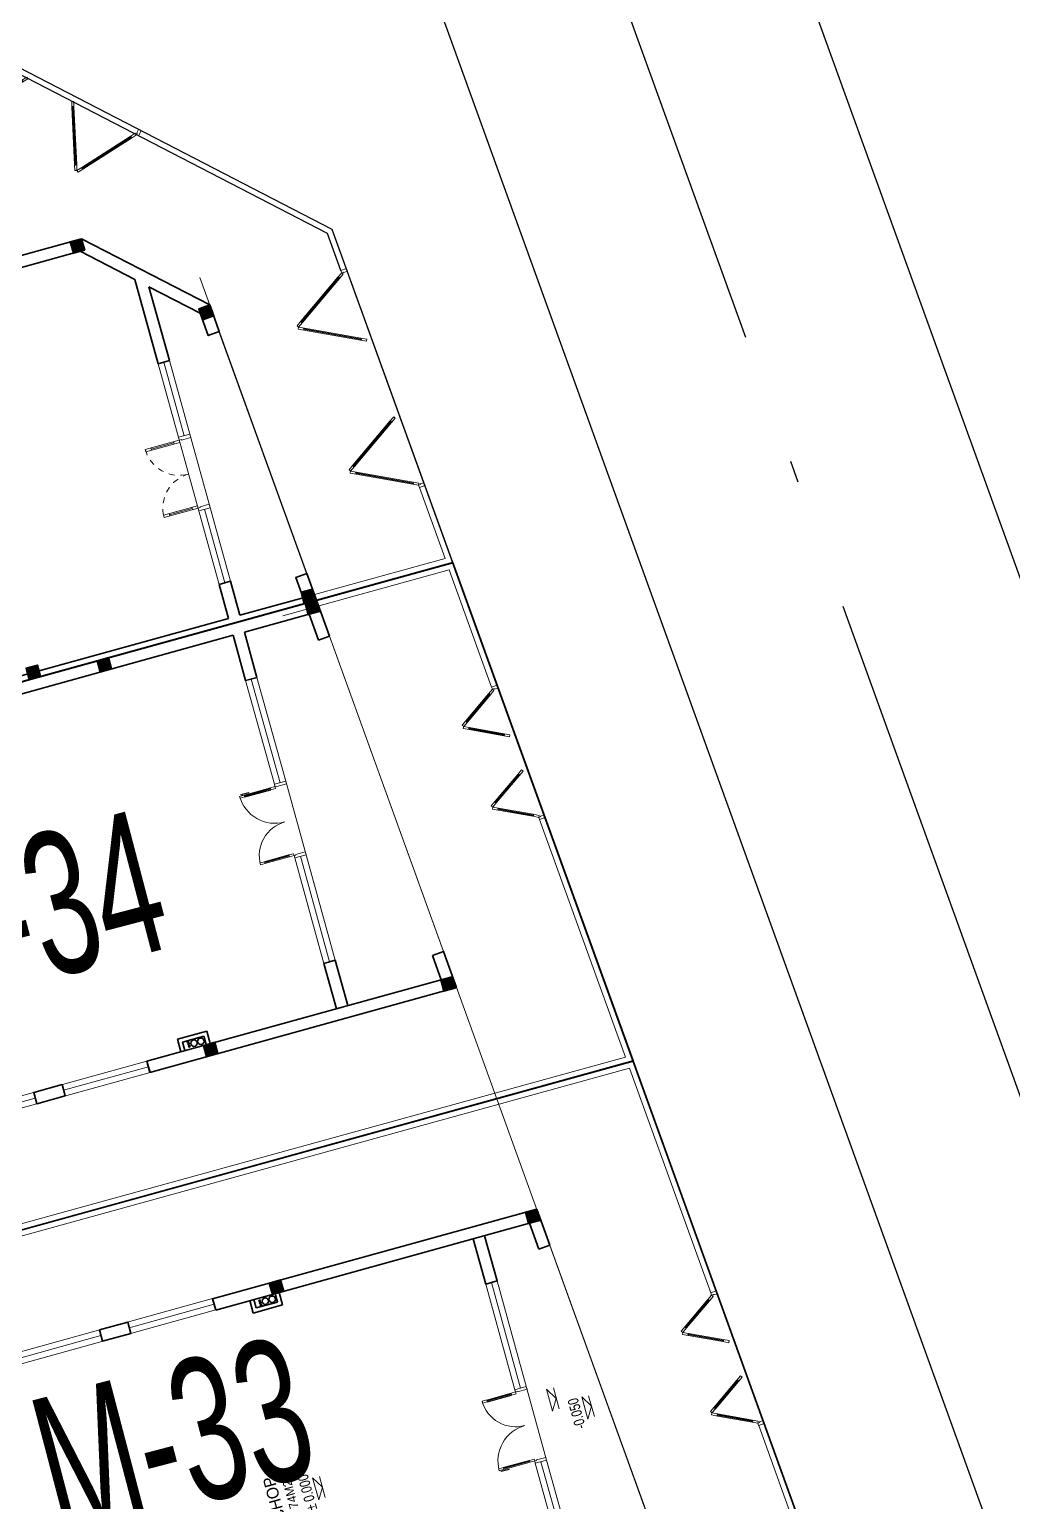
# Model space of a CAD drawing. Header units: metres. Extents: x 568006 to 1139366, y 2064802 to 4131555.
# Drawn here: x 569741.63 to 569758.37, y 2066127.33 to 2066152.41 of the extents above; entities that cross this region are included whole.
import ezdxf
from ezdxf.enums import TextEntityAlignment as Align
from ezdxf.xclip import XClip

# ---------------------------------------------------------------- set-up
doc = ezdxf.new("R2010")
doc.units = ezdxf.units.M
doc.header["$XCLIPFRAME"] = 0
for name, pattern in [('$AUDIT_BAD_LTYPE2', [0]), ('ACAD_ISO10W100', [18.5, 12, -3, 0.5, -3]), ('CENTER', [2, 1.25, -0.25, 0.25, -0.25]), ('HIDDEN', [0.375, 0.25, -0.125])]:
    doc.linetypes.add(name, pattern=pattern)
doc.layers.get('0').update_dxf_attribs({"linetype": 'CONTINUOUS'})
doc.layers.get('DEFPOINTS').update_dxf_attribs({"color": 152, "linetype": 'CONTINUOUS'})
for name, color, linetype, lineweight in [('-CONCRETE', 1, 'CONTINUOUS', 35), ('-DIM', 9, 'CONTINUOUS', 13), ('-DOOR', 137, 'CONTINUOUS', 9), ('-KH', 143, 'CONTINUOUS', 13), ('-LINE1', 7, 'CONTINUOUS', 18), ('-TEXT', 7, 'CONTINUOUS', 15), ('-WALL', 4, 'CONTINUOUS', 35), ('A-KY HIEU', 34, 'CONTINUOUS', 20), ('E- RANH GIOI', 1, 'CENTER', 13), ('hung-demlonha', 7, 'CONTINUOUS', 15)]:
    doc.layers.add(name, color=color, linetype=linetype, lineweight=lineweight)
for name, color, linetype in [('12. NET DIM', 7, 'CONTINUOUS'), ('APOLIC', 7, 'CONTINUOUS'), ('datOlienke', 42, 'CONTINUOUS'), ('ghi_chu', 7, 'CONTINUOUS'), ('LogDg', 7, 'CONTINUOUS'), ('LoLK', 6, 'CONTINUOUS'), ('TEXT25', 2, 'CONTINUOUS'), ('TimDg', 222, 'CONTINUOUS'), ('ViaHeS', 32, 'CONTINUOUS')]:
    doc.layers.add(name, color=color, linetype=linetype)
doc.styles.add('1', font='arial.ttf')
doc.styles.add('kieuchuDim', font='arial.ttf', dxfattribs={"width": 0.75})
doc.styles.add('QH1', font='arialbd.ttf', dxfattribs={"width": 0.8})
doc.styles.add('SVN_AVO_thuong', font='')
doc.styles.add('T1', font='', dxfattribs={"height": 200})
doc.styles.get('SVN_AVO_thuong').set_extended_font_data('SVN-Avo')
doc.styles.get('T1').set_extended_font_data('VNgeometric Light')

# ---------------------------------------------------------------- blocks, each defined once
blk = doc.blocks.new('A$C33BC4D2A')
at = {"layer": 'A-KY HIEU', "color": 0, "const_width": 1.022}
blk.add_lwpolyline([(14.345, -292.097), (14.345, -4.903), (414.985, -4.903), (414.985, -292.097)], close=True, dxfattribs=at)
at = {"layer": 'DEFPOINTS', "color": 125}
blk.add_lwpolyline([(0, -297), (420, -297), (420, 0), (0, 0)], close=True, dxfattribs=at)
blk = doc.blocks.new('C2')
at = {"layer": '-LINE1', "lineweight": 18}
blk.add_line((191910, -38809), (191841, -38737), dxfattribs=at)
at = {"ltscale": 100}
for p, q in [((191847, -38612), (191705, -38029)), ((191739, -38021), (191881, -38604)), ((191812, -37952), (192387, -38121)), ((192397, -38087), (191821, -37918))]:
    blk.add_line(p, q, dxfattribs=at)
for points in [[(191716, -37924), (191739, -38021), (191727, -38024), (191725, -38014), (191715, -38016), (191717, -38026), (191705, -38029), (191682, -37932)], [(191716, -37924), (191812, -37952), (191815, -37940), (191805, -37937), (191808, -37927), (191818, -37930), (191821, -37918), (191725, -37890)], [(192394, -38099), (192403, -38102), (192400, -38111), (192391, -38109), (192387, -38121), (192483, -38149), (192493, -38115), (192397, -38087)], [(191859, -38609), (191861, -38619), (191871, -38616), (191869, -38607), (191881, -38604), (191904, -38701), (191870, -38709), (191847, -38612)], [(191902, -38728), (191895, -38735), (191870, -38709), (191841, -38737), (191910, -38809), (191947, -38775)]]:
    blk.add_lwpolyline(points, close=True, dxfattribs=at)
at = {"color": 8, "ltscale": 100}
for points in [[(191715, -38016), (191725, -38014), (191871, -38616), (191861, -38619)], [(191808, -37927), (191805, -37937), (192400, -38111), (192403, -38102)]]:
    blk.add_lwpolyline(points, close=True, dxfattribs=at)
blk = doc.blocks.new('sđfgdgđ')
at = {"layer": '-KH'}
blk.add_line((1.706, -2.649), (1.804, -3.004), dxfattribs=at)
blk.add_lwpolyline([(1.693, -3.046), (1.59, -2.67), (1.755, -2.827)], close=True, dxfattribs=at)
blk.add_solid([(1.755, -2.827), (1.641, -2.858), (1.693, -3.046), (1.755, -2.827)], dxfattribs=at)
at = {"layer": '-LINE1'}
for p, q in [((-15.302, -2.256), (3.001, 2.8)), ((3.001, 2.8), (4.386, -1.03)), ((4.48, -0.996), (4.386, -1.03)), ((5.297, -3.253), (5.203, -3.287)), ((5.203, -3.287), (6.003, -5.5))]:
    blk.add_line(p, q, dxfattribs=at)
at = {"layer": '-WALL'}
for p, q in [((-15.425, -2.186), (3.064, 2.921)), ((3.064, 2.921), (6.134, -5.568))]:
    blk.add_line(p, q, dxfattribs=at)
at = {"layer": '-DOOR', "yscale": 0.001, "zscale": 0.001}
for p, xscale, rotation in [((-184.596, 49.854), -0.001, 153.5144509774252), ((-107.506, -163.289), 0.001, 66.25410673547186)]:
    blk.add_blockref('C2', p, dxfattribs=dict(at, xscale=xscale, rotation=rotation))
blk = doc.blocks.new('fdfdgfghf')
at = {"layer": '-LINE1'}
for p, q in [((1, 7.435), (-1.833, 6.652)), ((1.723, 5.436), (1, 7.435)), ((1.817, 5.47), (1.723, 5.436)), ((2.633, 3.213), (2.539, 3.179)), ((4.002, -0.866), (2.539, 3.179)), ((-14.286, -5.918), (4.002, -0.866))]:
    blk.add_line(p, q, dxfattribs=at)
at = {"layer": '-WALL'}
for p, q in [((1.063, 7.556), (-16.752, 2.634)), ((4.133, -0.933), (1.063, 7.556)), ((-14.355, -6.041), (4.133, -0.933))]:
    blk.add_line(p, q, dxfattribs=at)
at = {"layer": '-DOOR', "yscale": 0.0009999999999999998, "zscale": 0.0009999999999999998}
for p, xscale, rotation in [((-187.26, 56.321), -0.0009999999999999998, 153.514450976141), ((-110.169, -156.822), 0.0009999999999999998, 66.25410673418784)]:
    blk.add_blockref('C2', p, dxfattribs=dict(at, xscale=xscale, rotation=rotation))
blk = doc.blocks.new('CONG2')
at = {"layer": '-LINE1', "lineweight": 18}
blk.add_line((257137, -126793), (257137, -126693), dxfattribs=at)
at = {"ltscale": 100}
for p, q in [((255907, -126606), (256397, -125757)), ((256427, -125775), (255937, -126623)), ((256527, -125775), (257017, -126623)), ((257047, -126606), (256557, -125757))]:
    blk.add_line(p, q, dxfattribs=at)
at = {"color": 8, "ltscale": 100}
for points in [[(256412, -125755), (256421, -125760), (255921, -126626), (255912, -126621)], [(256541, -125755), (256533, -125760), (257033, -126626), (257041, -126621)]]:
    blk.add_lwpolyline(points, close=True, dxfattribs=at)
at = {"ltscale": 100}
for points in [[(256477, -125688), (256427, -125775), (256416, -125768), (256421, -125760), (256412, -125755), (256407, -125763), (256397, -125757), (256447, -125671)], [(256477, -125688), (256527, -125775), (256538, -125768), (256533, -125760), (256541, -125755), (256546, -125763), (256557, -125757), (256507, -125671)], [(255917, -126612), (255912, -126621), (255921, -126626), (255926, -126617), (255937, -126623), (255887, -126710), (255857, -126693), (255907, -126606)], [(257036, -126612), (257041, -126621), (257033, -126626), (257028, -126617), (257017, -126623), (257067, -126710), (257097, -126693), (257047, -126606)], [(257087, -126728), (257097, -126728), (257097, -126693), (257137, -126693), (257137, -126793), (257087, -126793)]]:
    blk.add_lwpolyline(points, close=True, dxfattribs=at)
blk = doc.blocks.new('A$C5C575821')
at = {"layer": '-CONCRETE'}
h = blk.add_hatch(color=256, dxfattribs=at)
h.dxf.hatch_style = 1
h.paths.add_polyline_path([(0, 200), (0, 0), (200, 0), (200, 200)])
blk.add_lwpolyline([(0, 0), (200, 0), (200, 200), (0, 200)], close=True, dxfattribs=at)
blk = doc.blocks.new('*U232')
for p, q in [((-1210, 500), (-1250, 500)), ((-1230, 100), (-1230, 500)), ((-90, 500), (-50, 500)), ((-70, 100), (-70, 500)), ((-1210, 100), (-1250, 100)), ((-90, 100), (-50, 100))]:
    blk.add_line(p, q)
for points in [[(-1250, 0), (-1210, 0), (-1210, 600), (-1250, 600)], [(-50, 0), (-90, 0), (-90, 600), (-50, 600)], [(-1300, -200), (-1240, -200), (-1240, -40), (-1250, -40), (-1250, 0), (-1300, 0)], [(0, -200), (-60, -200), (-60, -40), (-50, -40), (-50, 0), (0, 0)]]:
    blk.add_lwpolyline(points, close=True)
at = {"linetype": 'HIDDEN', "ltscale": 0.1}
for centre, start, end in [((-1250, 0), 0, 90), ((-50, 0), 90, 180)]:
    blk.add_arc(centre, 600, start, end, dxfattribs=at)
blk = doc.blocks.new('A$C5B127434')
at = {"layer": '-DOOR'}
blk.add_lwpolyline([(700, 3934), (4600, 3934), (4600, 3734), (700, 3734)], close=True, dxfattribs=at)
for points in [[(700, 3834), (2000, 3834)], [(3300, 3834), (4600, 3832)]]:
    blk.add_lwpolyline(points, dxfattribs=at)
at = {"layer": '-LINE1', "linetype": 'Continuous', "ltscale": 10}
for p, q in [((5301, 511), (5308, 411)), ((1383, 207), (1391, 108))]:
    blk.add_line(p, q, dxfattribs=at)
blk.add_lwpolyline([(100, 3034), (100, 108), (1383, 207)], dxfattribs=at)
at = {"layer": '-WALL'}
for p, q in [((0, 2407), (0, 16484)), ((100, 3934), (100, 9184)), ((7000, 4623), (5331, 2820)), ((6800, 4701), (6090, 3934)), ((700, 3934), (100, 3934)), ((700, 3734), (700, 3934)), ((6090, 3934), (4600, 3934)), ((4600, 3734), (4600, 3934)), ((700, 3734), (100, 3734)), ((100, 2616), (100, 3734)), ((5905, 3734), (4600, 3734)), ((5905, 3734), (5237, 3013))]:
    blk.add_line(p, q, dxfattribs=at)
for points in [[(7000, 4623), (7000, 7484), (6800, 7484)], [(7000, 7484), (6800, 7484), (6800, 4701)], [(5331, 2820), (4851, 2783), (4836, 2982), (5237, 3013)], [(100, 2616), (465, 2644), (480, 2444), (0, 2407)]]:
    blk.add_lwpolyline(points, dxfattribs=at)
at = {"layer": '12. NET DIM'}
blk.add_lwpolyline([(6015, 465), (11000, 5851), (11000, 18484), (0, 18484), (0, 0)], close=True, dxfattribs=at)
for points in [[(5301, 511), (5968, 562), (10900, 5890), (10900, 16984)], [(480, 2444), (4851, 2783)]]:
    blk.add_lwpolyline(points, dxfattribs=at)
at = {"layer": '-DOOR'}
for p, rotation in [((-256872, -97020), 47.23162372931802), ((-260845, 106985), 4.425254781350256)]:
    blk.add_blockref('CONG2', p, dxfattribs=dict(at, rotation=rotation))
at = {"layer": '-DOOR', "xscale": -1}
for p, rotation in [((90212, 277962), 47.19363105524284), ((247978, 146363), 4.42525478137429)]:
    blk.add_blockref('CONG2', p, dxfattribs=dict(at, rotation=rotation))
at = {"layer": '-DOOR'}
blk.add_blockref('*U232', (3300, 3934), dxfattribs=at)
at = {"layer": '-WALL'}
for p in [(0, 7284), (6800, 4623), (0, 2423)]:
    blk.add_blockref('A$C5C575821', p, dxfattribs=at)
at = {"layer": '-WALL', "rotation": 4.425254775845951}
blk.add_blockref('A$C5C575821', (5132, 2804), dxfattribs=at)
blk = doc.blocks.new('*U231')
for points in [[(22, 564), (22, 734), (50, 734), (50, 706), (27, 706), (27, 564)], [(0, 0), (50, 0), (50, -40), (60, -40), (60, -246), (0, -246)], [(1599, 0), (1549, 0), (1549, -40), (1539, -40), (1539, -246), (1599, -246)]]:
    blk.add_lwpolyline(points, close=True)
for points in [[(50, 670), (90, 670), (90, 770), (50, 770), (50, 670)], [(50, 673), (50, 100)], [(1549, 629), (1509, 629), (1509, 729), (1549, 729), (1549, 629)], [(1549, 632), (1549, 100)], [(50, 100), (90, 100), (90, 0), (50, 0), (50, 100)], [(1549, 100), (1509, 100), (1509, 0), (1549, 0), (1549, 100)]]:
    blk.add_lwpolyline(points)
at = {"ltscale": 0.3}
for points in [[(820, 0, 0.414214), (50, 770, 0.414214)], [(820, 0, -0.414214), (1549, 729, -0.414214)]]:
    blk.add_lwpolyline(points, format="xyb", dxfattribs=at)
at = {"layer": 'APOLIC', "linetype": '$AUDIT_BAD_LTYPE2'}
for p, q in [((70, 100), (70, 670)), ((90, 670), (90, 100)), ((1509, 629), (1509, 100)), ((1529, 100), (1529, 629))]:
    blk.add_line(p, q, dxfattribs=at)
blk = doc.blocks.new('M34')
at = {"layer": '-CONCRETE'}
for centre, radius in [((280, 4564, 0), 55), ((249, 4655, 0), 13), ((291, 4655, 0), 13), ((329, 4655, 0), 13), ((280, 4443, 0), 55)]:
    blk.add_circle(centre, radius, dxfattribs=at)
at = {"layer": '-DOOR'}
for p, q in [((99, 8919), (99, 7418)), ((-1, 6919), (-1, 7419)), ((199, 6919), (199, 7419)), ((99, 6918), (99, 5419)), ((1000, 2068), (2867, 2068)), ((4167, 2068), (6000, 2069)), ((2867, 1968), (1000, 1968)), ((1000, 1868), (4167, 1868)), ((4167, 1968), (6000, 1969)), ((4167, 1868), (6000, 1869))]:
    blk.add_line(p, q, dxfattribs=at)
blk.add_lwpolyline([(199, 5419), (199, 8919), (-1, 8919), (-1, 5419)], close=True, dxfattribs=at)
blk.add_lwpolyline([(650, 50), (6350, 491)], dxfattribs=at)
at = {"layer": '-WALL', "linetype": 'Continuous', "ltscale": 10}
for p, q in [((7000, 542), (7000, 14619)), ((6800, 2069), (6800, 8919)), ((0, 5419), (0, 0)), ((200, 5419), (200, 216)), ((200, 2069), (1000, 2069)), ((6000, 2069), (6800, 2069)), ((200, 1869), (1000, 1869)), ((6000, 1869), (6800, 1869)), ((6800, 727), (6800, 1869)), ((6335, 691), (6800, 727)), ((6350, 491), (7000, 542)), ((0, 0), (650, 50)), ((200, 216), (635, 250))]:
    blk.add_line(p, q, dxfattribs=at)
at = {"layer": '-WALL', "color": 250}
for p, q in [((200, 7418), (0, 7418)), ((200, 6918), (0, 6918))]:
    blk.add_line(p, q, dxfattribs=at)
at = {"layer": '-WALL'}
for p, q in [((199, 5419), (-1, 5419)), ((0, 5419), (200, 5419)), ((420, 4818), (200, 4818)), ((420, 4298), (420, 4818)), ((350, 4748), (200, 4748)), ((350, 4368), (350, 4748)), ((350, 4368), (200, 4368)), ((420, 4298), (200, 4298)), ((1000, 2069), (1000, 1868)), ((6000, 2069), (6000, 1868)), ((6200, 1869), (6200, 1868))]:
    blk.add_line(p, q, dxfattribs=at)
blk.add_lwpolyline([(0, 7418), (200, 7418), (200, 6918), (0, 6918)], close=True, dxfattribs=at)
for points in [[(6350, 491), (6335, 691)], [(650, 50), (635, 250)]]:
    blk.add_lwpolyline(points, dxfattribs=at)
at = {"layer": 'LoLK'}
blk.add_lwpolyline([(7000, -1865), (7000, 16619), (-2000, 16619), (-2000, -2562)], close=True, dxfattribs=at)
at = {"layer": '-DOOR', "xscale": -0.8130081300813009, "yscale": 0.8130081300813009, "zscale": 0.8130081300813009}
blk.add_blockref('*U231', (4167, 2069), dxfattribs=at)
at = {"layer": '-WALL'}
for p in [(0, 4218), (6800, 4218), (6800, 542), (0, 26)]:
    blk.add_blockref('A$C5C575821', p, dxfattribs=at)
blk = doc.blocks.new('M33')
at = {"layer": '-CONCRETE'}
for centre, radius in [((6671, 5506, 0), 13), ((6709, 5506, 0), 13), ((6751, 5506, 0), 13), ((6720, 5416, 0), 55), ((6720, 5295, 0), 55)]:
    blk.add_circle(centre, radius, dxfattribs=at)
at = {"layer": '-DOOR'}
for p, q in [((6901, 9770), (6901, 8270)), ((6801, 7770), (6801, 8270)), ((7001, 7770), (7001, 8270)), ((6901, 7770), (6901, 6270)), ((2833, 1720), (1000, 1720)), ((2833, 1620), (1000, 1620)), ((2833, 1520), (1000, 1520)), ((6000, 1520), (2833, 1520)), ((6000, 1720), (4133, 1720)), ((4133, 1620), (6000, 1620))]:
    blk.add_line(p, q, dxfattribs=at)
blk.add_lwpolyline([(6801, 6270), (6801, 9770), (7001, 9770), (7001, 6270)], close=True, dxfattribs=at)
at = {"layer": '-KH'}
for p, q in [((3593, 5324), (3225, 5324)), ((3699, 539), (3331, 539))]:
    blk.add_line(p, q, dxfattribs=at)
for points in [[(3214, 5442), (3604, 5442), (3409, 5324)], [(3320, 657), (3710, 657), (3515, 539)]]:
    blk.add_lwpolyline(points, close=True, dxfattribs=at)
for points in [[(3409, 5324), (3409, 5442), (3214, 5442), (3409, 5324)], [(3515, 539), (3515, 657), (3320, 657), (3515, 539)]]:
    blk.add_solid(points, dxfattribs=at)
at = {"layer": '-LINE1'}
blk.add_lwpolyline([(650, 50), (6350, 491)], dxfattribs=at)
at = {"layer": '-WALL', "color": 250}
for p, q in [((6800, 8270), (7000, 8270)), ((6800, 7770), (7000, 7770))]:
    blk.add_line(p, q, dxfattribs=at)
at = {"layer": '-WALL', "linetype": 'Continuous', "ltscale": 10}
for p, q in [((6800, 727), (6800, 6270)), ((7000, 542), (7000, 6270)), ((6800, 1720), (6000, 1720)), ((6800, 1520), (6000, 1520)), ((6335, 691), (6800, 727)), ((6350, 491), (7000, 542))]:
    blk.add_line(p, q, dxfattribs=at)
at = {"layer": '-WALL'}
for p, q in [((7000, 6270), (6800, 6270)), ((6801, 6270), (7001, 6270)), ((6580, 5149), (6580, 5669)), ((6580, 5669), (6800, 5669)), ((6650, 5219), (6650, 5599)), ((6650, 5599), (6800, 5599)), ((6580, 5149), (6800, 5149)), ((6650, 5219), (6800, 5219)), ((6000, 1720), (6000, 1520))]:
    blk.add_line(p, q, dxfattribs=at)
blk.add_lwpolyline([(7000, 8270), (6800, 8270), (6800, 7770), (7000, 7770)], close=True, dxfattribs=at)
blk.add_lwpolyline([(6350, 491), (6335, 691)], dxfattribs=at)
at = {"layer": 'LoLK'}
blk.add_lwpolyline([(9000, -1711), (9000, 17470), (0, 17470), (0, -2407)], close=True, dxfattribs=at)
at = {"layer": '-DOOR', "xscale": 0.8130081300813009, "yscale": 0.8130081300813009, "zscale": 0.8130081300813009}
blk.add_blockref('*U231', (2833, 1720), dxfattribs=at)
at = {"layer": '-WALL', "xscale": -1}
for p in [(7000, 5069), (7000, 542)]:
    blk.add_blockref('A$C5C575821', p, dxfattribs=at)
at = {"layer": '-TEXT', "style": '1', "width": 0.75}
for s, p in [('%%P 0.000', (3074, 5506)), ('-0.050', (3193, 727))]:
    blk.add_text(s, height=180, dxfattribs=at).set_placement(p)
at = {"layer": 'TEXT25'}
for s, height, rotation, style, p in [('SHOP', 200, 360, 'SVN_AVO_thuong', (3060, 6067)), ('74M2', 150, 0, 'T1', (3181, 5806))]:
    blk.add_text(s, height=height, rotation=rotation, dxfattribs=dict(at, style=style)).set_placement(p)
blk = doc.blocks.new('tmbc_khub')
at = {"layer": '-DIM', "color": 6}
for p, q in [((-175.406, 455.189), (-165.162, 426.865)), ((-177.663, 454.373), (-167.419, 426.049))]:
    blk.add_line(p, q, dxfattribs=at)
at = {"layer": 'datOlienke'}
blk.add_lwpolyline([(-175.406, 455.189), (-181.926, 458.558), (-281.941, 430.899), (-285.395, 424.756), (-277.202, 395.895), (-271.017, 392.418), (-168.281, 420.831), (-165.162, 426.865)], close=True, dxfattribs=at)
at = {"layer": 'LogDg'}
for points in [[(-92.717, 397.093), (-118.363, 468, 0.391769), (-136.467, 477.356), (-162.123, 470.26, 0.43702), (-167.514, 459.829), (-138.795, 380.427, 0.414214), (-128.551, 375.625), (-97.519, 386.849, 0.414214)], [(-291.432, 424.053), (-282.97, 394.244, 0.412228), (-273.142, 388.718), (-167.868, 417.832, 0.43702), (-162.478, 428.264), (-173.735, 459.389, 0.391769), (-183.391, 464.379), (-284.478, 436.422, 0.416202)]]:
    blk.add_lwpolyline(points, format="xyb", close=True, dxfattribs=at)
at = {"layer": 'TimDg', "linetype": 'ACAD_ISO10W100', "ltscale": 0.75}
blk.add_lwpolyline([(-88.135, 231.537), (-175.4, 472.813)], dxfattribs=at)
at = {"layer": 'ViaHeS'}
blk.add_lwpolyline([(-175.406, 455.189), (-181.926, 458.558), (-281.941, 430.899), (-285.395, 424.756), (-277.202, 395.895), (-271.017, 392.418), (-168.281, 420.831), (-165.162, 426.865)], close=True, dxfattribs=at)
at = {"layer": '12. NET DIM', "xscale": 0.001, "yscale": 0.001, "zscale": 0.001, "rotation": 105.4590312768055}
blk.add_blockref('A$C5B127434', (-173.354, 449.516), dxfattribs=at)
at = {"layer": 'ViaHeS'}
for name, p in [('fdfdgfghf', (-174.415, 441.956)), ('sđfgdgđ', (-173.346, 438.101))]:
    blk.add_blockref(name, p, dxfattribs=at)
at = {"layer": 'hung-demlonha', "color": 7, "ltscale": 5, "style": 'QH1', "width": 0.65}
for tag, p in [('BT04', (-109.598, 191.643)), ('BT06', (-305.798, 171.199)), ('BT05', (-282.572, 137.244))]:
    blk.add_attdef(tag, text='', height=3.96, rotation=0, dxfattribs=at).set_placement(p, align=Align.CENTER)
at = {"layer": 'datOlienke', "xscale": 0.001, "yscale": 0.001, "zscale": 0.001, "rotation": 105.4590240457493}
blk.add_blockref('M34', (-173.287, 442.272), dxfattribs=at)
at = {"layer": 'datOlienke', "xscale": 0.001, "yscale": 0.001, "zscale": 0.001, "rotation": 105.4590240897579}
blk.add_blockref('M33', (-169.534, 431.897), dxfattribs=at)
at = {"layer": 'ghi_chu', "lineweight": -2, "style": 'kieuchuDim', "width": 0.6}
blk.add_text('M-34', height=2.43, rotation=14.6755, dxfattribs=at).set_placement((-182.561, 441.808))
blk.add_text('M-33', height=2.43, rotation=14.6755, dxfattribs=at).set_placement((-180.058, 432.846))

msp = doc.modelspace()

# ---------------------------------------------------------------- block references
at = {"layer": 'E- RANH GIOI', "extrusion": (-2.4685e-06, 4.62064e-06, 1), "xscale": 2.114336868039268, "yscale": 2.114336868039268, "zscale": 2.114336868039268}
msp.add_blockref('A$C33BC4D2A', (569313.502, 2066206.266, 8.139), dxfattribs=at)

# ---------------------------------------------------------------- next in the draw order: block references
at = {"layer": 'ghi_chu'}
ref = msp.add_blockref('tmbc_khub', (569922.191, 2065693.817), dxfattribs=at)
XClip(ref).set_block_clipping_path([(-391.9901366149, 0), (0, 477.830198009)])

doc.saveas('drawing.dxf')
